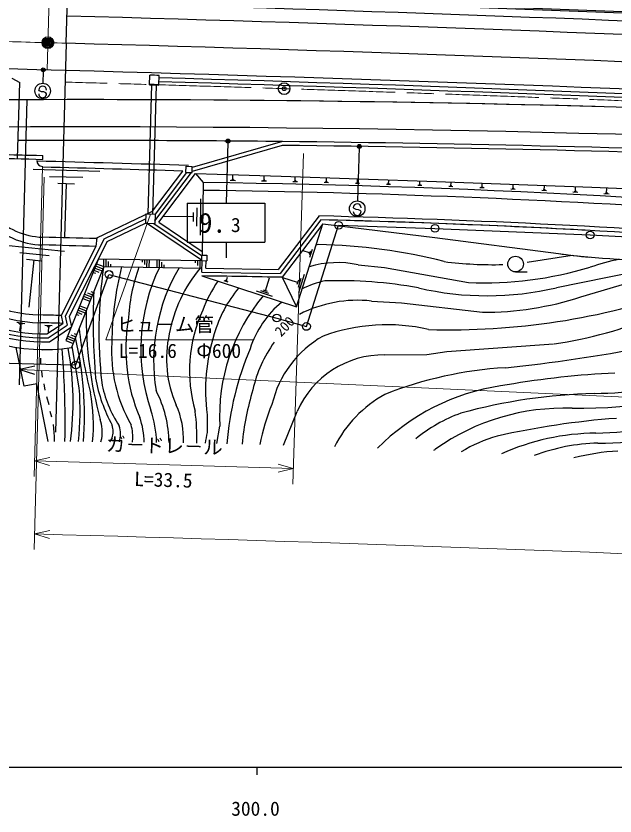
# Model space of a CAD drawing. Units: millimetres, scale not verified. Extents: x 40000 to 680000, y 20000 to 380000.
# Drawn here: x 337087 to 414020, y 198715 to 301527 of the extents above; entities that cross this region are included whole.
import ezdxf
from ezdxf.enums import TextEntityAlignment as Align

# ---------------------------------------------------------------- set-up
doc = ezdxf.new("R2010")
doc.units = ezdxf.units.MM
doc.header["$LTSCALE"] = 1000
doc.header["$PDMODE"] = 32
doc.header["$PDSIZE"] = 500
doc.linetypes.add('CHAIN', pattern=[18.5, 12, -1.5, 3.5, -1.5])
for name, color, linetype, lineweight in [('M-BGD', 7, 'Continuous', 25), ('M-BMK', 2, 'CHAIN', 13), ('M-BMK-ROW', 30, 'Continuous', 25), ('M-BMK-SRVR', 3, 'Continuous', 25), ('M-STR-HTXT', 7, 'Continuous', 13), ('M-STR-STRC', 7, 'Continuous', 25), ('M-TTL-BAND', 7, 'Continuous', 25)]:
    doc.layers.add(name, color=color, linetype=linetype, lineweight=lineweight)
doc.styles.add('@ＭＳ ゴシック', font='')
doc.styles.add('ＭＳ ゴシック', font='')
doc.styles.get('@ＭＳ ゴシック').set_extended_font_data('@MS Gothic')
doc.styles.get('ＭＳ ゴシック').set_extended_font_data('MS Gothic')

msp = doc.modelspace()

# ---------------------------------------------------------------- linework, layer by layer
at = {"layer": 'M-BGD'}
for p, q in [((343541, 298030), (344637, 338016)), ((343541, 298031), (342174, 248048)), ((336554, 293530), (337558, 293000)), ((354230, 292673), (354267, 293924)), ((337299, 283193), (337558, 293001)), ((354045, 276084), (354531, 292665)), ((354644, 276067), (355130, 292647)), ((338480, 290769), (337506, 254105)), ((371291, 284889), (359709, 281556)), ((371307, 285388), (359724, 282056)), ((339271, 281840), (347864, 281595)), ((359704, 281406), (359729, 282206)), ((341395, 280919), (345691, 280797)), ((354614, 276450), (358497, 281593)), ((354919, 275195), (359611, 281409)), ((358998, 281428), (354944, 276058)), ((355421, 275030), (360149, 281293)), ((358905, 281431), (359704, 281406)), ((360149, 281293), (362903, 281208)), ((360149, 281293), (361133, 280116)), ((364948, 280498), (364956, 281044)), ((368948, 280418), (368958, 280918)), ((372949, 280326), (372959, 280788)), ((342445, 280030), (344593, 279968)), ((343519, 279999), (343323, 273125)), ((361133, 280116), (361001, 270782)), ((365286, 280356), (364604, 280367)), ((365117, 280427), (364776, 280433)), ((365033, 280497), (364862, 280499)), ((369259, 280286), (368633, 280298)), ((369103, 280352), (368791, 280358)), ((369026, 280416), (368870, 280419)), ((373235, 280203), (372657, 280216)), ((373092, 280264), (372803, 280271)), ((373021, 280324), (372876, 280327)), ((377215, 280107), (376676, 280121)), ((377082, 280164), (376812, 280171)), ((377016, 280220), (376881, 280224)), ((376949, 280222), (376960, 280653)), ((381202, 279997), (380689, 280012)), ((381075, 280053), (380818, 280060)), ((381012, 280106), (380884, 280109)), ((380948, 280108), (380960, 280518)), ((385195, 279874), (384694, 279891)), ((385071, 279929), (384821, 279937)), ((385010, 279981), (384885, 279985)), ((384948, 279983), (384961, 280383)), ((389194, 279738), (388692, 279756)), ((389070, 279793), (388820, 279801)), ((389009, 279845), (388884, 279849)), ((388947, 279847), (388961, 280248)), ((393071, 279644), (392816, 279654)), ((393009, 279697), (392882, 279702)), ((392945, 279700), (392961, 280107)), ((396943, 279540), (396961, 279959)), ((400941, 279370), (400961, 279810)), ((404938, 279189), (404962, 279662)), ((393196, 279588), (392687, 279608)), ((397201, 279425), (396677, 279447)), ((397072, 279482), (396810, 279493)), ((397009, 279537), (396878, 279543)), ((401211, 279248), (400661, 279273)), ((401076, 279309), (400801, 279321)), ((401010, 279367), (400872, 279373)), ((405228, 279057), (404637, 279086)), ((405083, 279123), (404788, 279138)), ((405012, 279186), (404865, 279193)), ((409251, 278852), (408606, 278886)), ((409093, 278925), (408771, 278942)), ((409016, 278994), (408855, 279002)), ((408935, 278998), (408962, 279514)), ((413276, 278634), (412571, 278673)), ((413104, 278715), (412751, 278734)), ((413020, 278790), (412843, 278800)), ((412932, 278795), (412963, 279359)), ((360804, 278032), (360738, 273355)), ((360319, 276869), (360286, 274531)), ((347474, 273007), (354614, 276450)), ((353745, 276093), (353710, 274893)), ((353745, 276093), (354944, 276058)), ((354944, 276058), (354909, 274858)), ((359835, 275707), (356094, 275759)), ((359843, 276291), (359827, 275122)), ((376004, 275838), (370779, 268953)), ((348413, 272905), (353727, 275467)), ((348783, 272528), (353710, 274904)), ((353710, 274894), (354909, 274858)), ((360892, 270135), (353842, 274890)), ((354777, 274863), (360901, 270732)), ((355421, 275031), (361008, 271263)), ((376247, 275331), (371024, 268449)), ((376490, 274825), (371269, 267944)), ((373099, 264158), (376490, 274825)), ((376490, 274825), (390861, 273073)), ((348784, 272529), (343931, 262890)), ((347474, 273007), (347354, 271912)), ((390861, 273074), (406749, 270984)), ((335747, 272090), (343325, 271297)), ((347354, 271912), (342884, 263032)), ((375123, 271514), (374803, 270508)), ((337562, 271134), (341351, 270738)), ((360901, 270784), (360891, 270083)), ((374762, 271075), (373957, 271330)), ((374802, 271200), (374722, 270949)), ((374942, 271294), (374782, 270791)), ((402731, 269888), (408510, 270788)), ((338430, 270277), (340325, 270079)), ((339377, 270178), (338744, 264116)), ((347682, 270339), (343501, 259828)), ((347315, 269419), (348245, 269049)), ((347426, 269697), (348356, 269327)), ((347681, 270339), (360892, 270119)), ((348355, 269327), (348372, 270328)), ((348655, 269322), (348672, 270323)), ((348955, 269317), (348967, 269984)), ((349255, 269312), (349261, 269646)), ((353282, 270245), (353277, 269911)), ((353582, 270240), (353572, 269573)), ((353882, 270236), (353867, 269235)), ((354182, 270231), (354167, 269230)), ((355182, 270214), (355167, 269214)), ((355482, 270210), (355466, 269209)), ((355777, 269871), (355766, 269204)), ((356072, 269534), (356066, 269200)), ((360092, 270132), (360087, 269798)), ((360392, 270127), (360383, 269460)), ((360692, 270122), (360678, 269122)), ((360891, 270084), (361591, 270073)), ((360971, 268617), (360992, 270083)), ((361478, 269108), (361492, 270076)), ((420422, 269396), (406507, 266608)), ((348356, 269328), (344215, 258916)), ((346983, 268582), (347284, 268462)), ((347093, 268861), (347709, 268616)), ((347204, 269140), (348134, 268770)), ((348355, 269328), (360978, 269117)), ((360971, 268617), (371024, 268449)), ((361478, 269109), (370779, 268953)), ((401249, 268643), (402749, 268643)), ((360964, 268117), (373099, 264158)), ((364352, 267327), (363802, 267506)), ((364232, 267427), (363958, 267516)), ((364182, 267504), (364044, 267549)), ((364113, 267527), (364256, 267966)), ((369126, 266226), (369664, 267876)), ((371269, 267944), (373099, 264158)), ((373262, 267296), (371372, 267896)), ((373356, 267591), (373168, 267000)), ((373686, 267811), (373310, 266630)), ((374110, 268326), (373359, 265965)), ((409628, 265417), (419135, 268244)), ((369384, 266142), (368868, 266310)), ((345759, 265506), (346689, 265136)), ((345870, 265785), (346800, 265415)), ((346285, 265943), (346910, 265694)), ((346698, 266102), (347021, 265973)), ((370023, 265477), (367960, 266150)), ((369575, 265851), (368543, 266188)), ((345279, 264298), (346208, 263928)), ((345649, 265228), (346578, 264858)), ((382756, 264896), (386601, 264654)), ((386601, 264654), (396996, 263457)), ((344946, 263462), (345561, 263217)), ((345057, 263741), (345987, 263371)), ((345168, 264020), (346097, 263650)), ((337184, 262182), (338206, 262027)), ((342884, 263033), (343084, 262026)), ((343931, 262890), (344194, 261569)), ((344836, 263183), (345137, 263063)), ((337424, 262041), (337935, 261963)), ((337536, 261920), (337791, 261881)), ((337664, 261900), (337539, 261082)), ((340810, 261797), (341715, 261769)), ((341033, 261700), (341486, 261686)), ((341058, 260660), (343084, 262027)), ((341144, 261605), (341370, 261599)), ((341215, 260163), (343639, 261798)), ((341257, 261602), (341234, 260878)), ((341373, 259667), (344194, 261569)), ((343723, 260386), (344652, 260016)), ((344137, 260544), (344763, 260295)), ((344551, 260703), (344874, 260574)), ((343501, 259829), (344431, 259459)), ((343612, 260107), (344542, 259737)), ((392402, 258405), (406129, 259414)), ((338122, 253971), (337124, 258939)), ((340438, 258660), (340406, 258546)), ((343843, 258521), (343785, 258856)), ((344274, 259065), (345156, 253757)), ((389856, 258043), (392402, 258405)), ((340254, 257539), (340218, 256768)), ((384449, 257972), (389856, 258043)), ((339513, 256533), (337559, 256104)), ((337559, 256104), (339465, 255498)), ((340355, 255894), (340443, 255095)), ((339746, 254271), (338122, 253971)), ((341215, 246864), (339746, 254271)), ((340655, 254270), (340805, 253459)), ((400186, 254132), (399313, 253996)), ((341018, 252634), (341314, 251596)), ((341451, 250722), (341628, 250034)), ((361621, 250281), (361650, 248001)), ((371464, 246369), (373210, 250711)), ((341862, 249010), (341989, 247488)), ((362895, 246584), (363256, 248825)), ((341989, 247488), (341967, 246861)), ((347982, 246817), (348101, 247213))]:
    msp.add_line(p, q, dxfattribs=at)
for points in [[(354230, 292674), (355430, 292639), (355466, 293889)], [(338724, 283154), (340519, 283105), (340533, 283605)], [(358905, 281431), (358929, 282230), (359728, 282206)], [(362903, 281208), (371165, 280949), (391116, 280276), (411065, 279536), (431011, 278729)], [(348413, 272905), (343408, 262961), (343639, 261798)], [(360901, 270784), (361601, 270774), (361591, 270074)], [(381030, 269554), (384400, 269219), (395220, 267281)]]:
    msp.add_lwpolyline(points, dxfattribs=at)
msp.add_circle((401249, 269643), 1000, dxfattribs=at)
for centre, radius, start, end in [((179140, -5704721), 6011400, 86.34939, 88.4365), ((179140, -5704721), 6012249, 86.34968, 88.42707), ((179140, -5704721), 6011250, 86.34928, 88.43661), ((179139, -5704722), 6010250, 86.25267, 88.31629), ((179139, -5704722), 6008500, 86.25267, 88.43116), ((179139, -5704722), 6005000, 86.25267, 88.43116), ((179139, -5704722), 6001500, 86.25267, 88.50144), ((179188, -5704723), 6001200, 88.31676, 88.32822), ((179139, -5704722), 6001200, 88.31629, 88.32775), ((179139, -5704722), 6000400, 86.25267, 88.31629), ((179139, -5704722), 6000900, 86.25267, 88.31629), ((179139, -5704722), 6000001, 88.31629, 88.32775), ((344911, -2209222), 2500000, 88.47449, 95.40178), ((344891, -2209222), 2500000, 86.1483, 93.04555), ((344891, -2209222), 2496500, 86.1483, 93.0473), ((344891, -2209222), 2494750, 89.39329, 90.17295), ((344891, -2209222), 2494250, 86.1483, 89.39353), ((344891, -2209222), 2494750, 86.1483, 89.39329), ((340759, 282135), 19037, 175.72932, 268.40713), ((179188, -5704723), 5989751, 88.27755, 88.46381), ((340515, 282934), 750, 178.44878, 268.40195), ((340515, 282934), 750, 178.44831, 268.40148), ((340742, 282098), 20000, 178.44913, 268.45404), ((340742, 282098), 20000, 178.44866, 268.45358), ((340742, 282098), 10000, 178.44894, 268.45358), ((340742, 282098), 9000, 178.44925, 268.45404), ((179188, -5704723), 5989001, 88.28432, 88.45664), ((179139, -5704722), 5989001, 88.28385, 88.45617), ((346103, -923790), 1204000, 84.1068, 89.28474), ((346103, -923790), 1203000, 82.90544, 89.28482), ((346103, -923790), 1200000, 85.67399, 88.57224), ((346113, -923790), 1199500, 86.90632, 88.56044), ((346103, -923790), 1199500, 85.67407, 88.55998), ((179139, -5704722), 5980000, 88.38781, 88.45378), ((179188, -5704723), 5980000, 88.38828, 88.45424), ((179139, -5704722), 5979000, 88.38781, 88.45378), ((179188, -5704723), 5979000, 88.38828, 88.45424), ((377915, 256298), 15968, 97.11856, 98.24597), ((374889, 203292), 68860, 75.52954, 89.12866), ((419376, 367029), 96872, 262.51077, 280.44696), ((419375, 367030), 96872, 262.51123, 264.87162), ((378375, 256887), 12943, 78.16072, 106.32567), ((398370, 319196), 49628, 262.73681, 271.43498), ((425517, 223705), 47848, 103.25841, 107.86041), ((406714, 260909), 58978, 171.85612, 186.31193), ((390693, 259150), 41307, 165.79053, 179.46246), ((375969, 261067), 24509, 160.4916, 176.8926), ((377384, 258689), 24276, 154.32225, 198.81828), ((378289, 257205), 23525, 149.44074, 189.36492), ((374872, 257353), 18397, 140.23497, 169.59522), ((397209, 314524), 47284, 267.58985, 286.75778), ((346113, -923790), 1192000, 88.79074, 89.28614), ((346103, -923790), 1192000, 88.79028, 89.28567), ((377850, 257369), 17942, 145.81571, 159.28744), ((379615, 254684), 13118, 102.60069, 116.16353), ((378483, 209650), 57862, 79.75822, 91.71356), ((377915, 256298), 15968, 139.94546, 164.12257), ((397602, 304382), 38810, 256.84843, 283.26564), ((340742, 282098), 21440, 230.73758, 270.84288), ((340742, 282098), 21440, 230.73712, 270.84242), ((431679, 262225), 84685, 177.35759, 184.9053), ((387482, 250068), 24257, 140.31947, 182.93656), ((392800, 352657), 91457, 268.30119, 289.10223), ((397148, 304175), 40718, 269.78634, 287.84907), ((340742, 282098), 22440, 230.73758, 271.61109), ((340742, 282098), 22440, 230.73712, 271.61062), ((340742, 282098), 21940, 230.73758, 271.23366), ((340742, 282098), 21940, 230.73712, 271.2332), ((379615, 254684), 13118, 129.75552, 161.85221), ((380984, 248532), 16459, 83.81947, 117.08474), ((340742, 282098), 23440, 230.73712, 278.51986), ((340742, 282098), 23440, 230.73758, 278.52033), ((397260, 263231), 51181, 179.58017, 195.38008), ((378050, 255918), 18686, 155.33883, 196.09173), ((380183, 451948), 196616, 275.76828, 286.35278), ((179139, -5704722), 5970000, 88.42829, 88.45378), ((179188, -5704723), 5970000, 88.42876, 88.45424), ((373676, 258704), 22485, 170.54928, 202.96125), ((399443, 308657), 49716, 277.80067, 293.66265), ((179139, -5704722), 5969000, 88.42611, 88.45378), ((179188, -5704723), 5969000, 88.42658, 88.45424), ((400980, 266873), 56054, 185.62065, 194.21003), ((384750, 237800), 24041, 77.16919, 110.00464), ((301460, 250090), 44425, 355.80091, 13.14259), ((371040, 257440), 14626, 167.21942, 203.87333), ((385850, 253335), 24420, 162.52888, 187.18544), ((383268, 248505), 13665, 119.56524, 166.88638), ((368312, 258426), 18958, 176.63984, 209.80839), ((383413, 250016), 16280, 143.95219, 167.6582), ((219767, 249173), 123630, 0.01219, 4.45186), ((305803, 251876), 38616, 352.52058, 9.90965), ((403455, 243485), 39392, 157.1686, 175.52989), ((384291, 245888), 12085, 89.24668, 156.47723), ((402961, 205999), 50419, 93.4304, 111.52327), ((366986, 258554), 20003, 190.27978, 208.73349), ((419424, 141732), 114034, 92.71608, 99.7123), ((362692, 257110), 14844, 190.4212, 213.69395), ((403549, 226078), 28237, 98.62924, 135.22261), ((408702, 330675), 79565, 269.85475, 287.53839), ((410598, 315119), 62100, 270.72137, 283.53305), ((304424, 250831), 40898, 354.40251, 4.08404), ((325836, 249067), 21196, 353.91278, 11.00431), ((341897, 246554), 14842, 0.56973, 27.3684), ((401630, 243126), 35662, 163.09454, 174.55591), ((413356, 180372), 72679, 91.55824, 105.27774), ((392353, 238815), 16146, 119.25209, 152.91843), ((347818, 247124), 10785, 357.58341, 24.06103), ((392479, 242037), 24467, 156.97944, 169.60409), ((407502, 222474), 28654, 88.0043, 125.13151), ((344137, 246726), 9400, 0.15474, 19.94833), ((341661, 246463), 13481, 1.1213, 19.02633), ((337040, 247564), 23273, 357.71709, 7.83976), ((401052, 231810), 19888, 110.13598, 129.39979), ((410056, 307283), 59388, 271.47006, 285.30639), ((324584, 248407), 18829, 355.26726, 2.41098), ((342647, 248021), 5513, 351.57395, 17.26409), ((346994, 248163), 2571, 340.81845, 17.52534), ((346963, 247782), 3550, 343.80381, 17.92121), ((346326, 247428), 5757, 354.56051, 15.87141), ((421850, 146615), 103488, 94.24063, 102.81555), ((411414, 300798), 54171, 270.43188, 286.79083), ((388776, 241617), 27867, 166.75563, 169.66563), ((411831, 217636), 30280, 90.47511, 114.1862), ((363664, 237915), 17066, 146.56225, 148.601), ((365467, 238207), 15972, 147.10337, 147.57167), ((403386, 230955), 17168, 105.16409, 122.03113), ((402003, 231435), 18172, 127.21069, 128.42675), ((412356, 222175), 24459, 91.24922, 110.8344), ((416417, 213858), 31825, 93.63543, 103.93347)]:
    msp.add_arc(centre, radius, start, end, dxfattribs=at)
for points, knots in [([(254194, 284347), (256435, 284390), (256999, 284400), (258796, 284429), (260753, 284460), (261849, 284475), (263806, 284498), (265737, 284521), (266819, 284531), (268750, 284546), (270667, 284561), (271741, 284567), (273658, 284575), (275566, 284583), (276634, 284585), (278542, 284586), (280520, 284587), (281629, 284586), (283607, 284580), (285586, 284574), (286695, 284569), (288674, 284557), (290588, 284546), (291660, 284537), (293574, 284520), (295555, 284502), (296664, 284490), (298645, 284467), (300621, 284444), (301728, 284429), (303704, 284400), (305595, 284373), (306654, 284357), (308546, 284325), (310527, 284292), (311637, 284272), (313618, 284235), (315783, 284194), (316995, 284169), (319159, 284124), (321272, 284080), (322455, 284053), (324567, 284005), (326714, 283956), (327916, 283927), (330063, 283875), (332209, 283822), (333411, 283792), (335557, 283736), (337501, 283686), (338108, 283670), (340533, 283605)], [0, 0, 0, 0, 1, 1, 1, 2, 2, 2, 3, 3, 3, 4, 4, 4, 5, 5, 5, 6, 6, 6, 7, 7, 7, 8, 8, 8, 9, 9, 9, 10, 10, 10, 11, 11, 11, 12, 12, 12, 13, 13, 13, 14, 14, 14, 15, 15, 15, 16, 16, 16, 17, 17, 17, 17]), ([(254195, 283846), (256502, 283891), (257082, 283902), (258933, 283931), (260840, 283961), (261908, 283976), (263815, 283998), (265966, 284023), (267171, 284034), (269322, 284050), (271196, 284065), (272246, 284070), (274121, 284077), (276133, 284084), (277261, 284086), (279273, 284086), (281216, 284086), (282305, 284084), (284248, 284078), (286195, 284072), (287285, 284066), (289232, 284054), (291207, 284041), (292313, 284032), (294288, 284013), (296269, 283995), (297379, 283982), (299360, 283958), (301103, 283938), (302080, 283924), (303823, 283899), (306106, 283866), (307384, 283845), (309667, 283806), (311837, 283769), (313053, 283746), (315223, 283704), (317307, 283664), (318475, 283639), (320559, 283594), (323143, 283539), (324591, 283505), (327175, 283445), (329376, 283393), (330609, 283362), (332810, 283307), (335120, 283249), (335843, 283230), (338724, 283154)], [0, 0, 0, 0, 1, 1, 1, 2, 2, 2, 3, 3, 3, 4, 4, 4, 5, 5, 5, 6, 6, 6, 7, 7, 7, 8, 8, 8, 9, 9, 9, 10, 10, 10, 11, 11, 11, 12, 12, 12, 13, 13, 13, 14, 14, 14, 15, 15, 15, 16, 16, 16, 16])]:
    msp.add_open_spline(points, degree=3, knots=knots, dxfattribs=at)
at = {"layer": 'M-BMK'}
for centre, radius, start, end in [((179195, -5704720), 6005000, 88.43171, 88.78434), ((179139, -5704722), 6000000, 86.25983, 88.43119)]:
    msp.add_arc(centre, radius, start, end, dxfattribs=at)
at = {"layer": 'M-BMK-ROW'}
for p, q in [((374394, 261631), (378527, 274630)), ((378527, 274630), (390902, 274230)), ((390902, 274231), (410827, 273391)), ((410827, 273391), (430744, 272385)), ((344761, 256678), (349029, 268317)), ((349029, 268317), (370580, 262709)), ((370580, 262709), (374394, 261631)), ((332331, 257011), (340905, 256785)), ((340905, 256786), (344761, 256678))]:
    msp.add_line(p, q, dxfattribs=at)
for centre in [(378527, 274630), (378527, 274629), (390902, 274231), (390902, 274230), (410826, 273392), (410827, 273391), (349029, 268317), (349029, 268316), (370580, 262709), (370580, 262709), (374394, 261632), (374394, 261631), (344761, 256678), (344761, 256678)]:
    msp.add_circle(centre, 500, dxfattribs=at)
at = {"layer": 'M-BMK-SRVR'}
for centre, radius in [((341176, 298095), 750), ((341176, 298095), 600), ((341176, 298095), 450), ((341176, 298095), 300), ((341176, 298095), 150), ((341176, 298095), 100), ((371526, 292193), 750)]:
    msp.add_circle(centre, radius, dxfattribs=at)
for p in [(341176, 298095), (371526, 292193)]:
    msp.add_point(p, dxfattribs=at)
at = {"layer": 'M-STR-HTXT'}
for p, q in [((342045, 330321), (341081, 294593)), ((374006, 283858), (372623, 241354)), ((340492, 282106), (339421, 242341)), ((340709, 280798), (339418, 232960)), ((348631, 259915), (354345, 276075)), ((348631, 259915), (367631, 259915)), ((337559, 256104), (568856, 245460)), ((341421, 244800), (339475, 244340)), ((339475, 244340), (372688, 243353)), ((339475, 244340), (341390, 243765)), ((372688, 243353), (370772, 243928)), ((370741, 242893), (372688, 243353)), ((341417, 235425), (339472, 234960)), ((339472, 234960), (341389, 234390))]:
    msp.add_line(p, q, dxfattribs=at)
msp.add_arc((179139, -5704722), 5941845, 86.25268, 88.45376, dxfattribs=at)
at = {"layer": 'M-STR-STRC'}
for p, q in [((340578, 294457), (340535, 292892)), ((340109, 291903), (340010, 292021)), ((340354, 291764), (340109, 291903)), ((340655, 291761), (340354, 291764)), ((340900, 291650), (340655, 291761)), ((341006, 291513), (340900, 291650)), ((364309, 285302), (364067, 277456)), ((381176, 284614), (380945, 277768)), ((359067, 277456), (369067, 277456)), ((359067, 277456), (359067, 272456)), ((369067, 277456), (369067, 272456)), ((380511, 276779), (380412, 276897)), ((380756, 276640), (380511, 276779)), ((381057, 276637), (380756, 276640)), ((381302, 276525), (381057, 276637)), ((381408, 276389), (381302, 276525)), ((359067, 272456), (369067, 272456)), ((364067, 272456), (364067, 270456))]:
    msp.add_line(p, q, dxfattribs=at)
for centre, radius in [((340582, 294607), 150), ((340582, 294607), 120), ((340582, 294607), 90), ((340582, 294607), 60), ((340582, 294607), 30), ((340509, 291892), 1000), ((364314, 285452), 150), ((364314, 285452), 120), ((364314, 285452), 90), ((364314, 285452), 60), ((364314, 285452), 30), ((381181, 284764), 150), ((381181, 284764), 120), ((381181, 284764), 90), ((381181, 284764), 60), ((381181, 284764), 30), ((380911, 276768), 1000)]:
    msp.add_circle(centre, radius, dxfattribs=at)
for centre, start, end in [((340510, 292017), 359.55488, 179.55488), ((340506, 291517), 179.55488, 359.55488), ((380912, 276893), 359.55488, 179.55488), ((380908, 276393), 179.55488, 359.55488)]:
    msp.add_arc(centre, 500, start, end, dxfattribs=at)
for p in [(340582, 294607), (364314, 285452), (381181, 284764)]:
    msp.add_point(p, dxfattribs=at)
at = {"layer": 'M-TTL-BAND'}
for p, q in [((40000, 205000), (579000, 205000)), ((368000, 205000), (368000, 204000))]:
    msp.add_line(p, q, dxfattribs=at)

# ---------------------------------------------------------------- texts
at = {"layer": 'M-BGD', "style": 'ＭＳ ゴシック'}
msp.add_text('200', height=1320, rotation=46.25, dxfattribs=at).set_placement((371418, 259938), align=Align.BOTTOM_LEFT)
at = {"layer": 'M-STR-HTXT', "style": 'ＭＳ ゴシック'}
msp.add_text('ヒュ－ム管', height=1833, dxfattribs=at).set_placement((350006, 260415), align=Align.BOTTOM_LEFT)
msp.add_text('L=16.6\u3000Φ600', height=1833, dxfattribs=at).set_placement((358131, 259415), align=Align.TOP_CENTER)
msp.add_text('ガ－ドレ－ル', height=1833, rotation=358.297, dxfattribs=at).set_placement((356111, 244846), align=Align.BOTTOM_CENTER)
at = {"layer": 'M-STR-HTXT', "style": '@ＭＳ ゴシック'}
msp.add_text('L=33.5', height=1833, rotation=358.297, dxfattribs=at).set_placement((356051, 242847), align=Align.TOP_CENTER)
at = {"layer": 'M-STR-STRC', "style": 'ＭＳ ゴシック'}
msp.add_text('9.', height=2566, dxfattribs=at).set_placement((364067, 274956), align=Align.MIDDLE_RIGHT)
msp.add_text('3', height=1833, dxfattribs=at).set_placement((365317, 273206), align=Align.BOTTOM_CENTER)
at = {"layer": 'M-TTL-BAND', "style": 'ＭＳ ゴシック'}
msp.add_text('300.0', height=1833, dxfattribs=at).set_placement((367844, 198195), align=Align.BOTTOM_CENTER)

doc.saveas('drawing.dxf')
